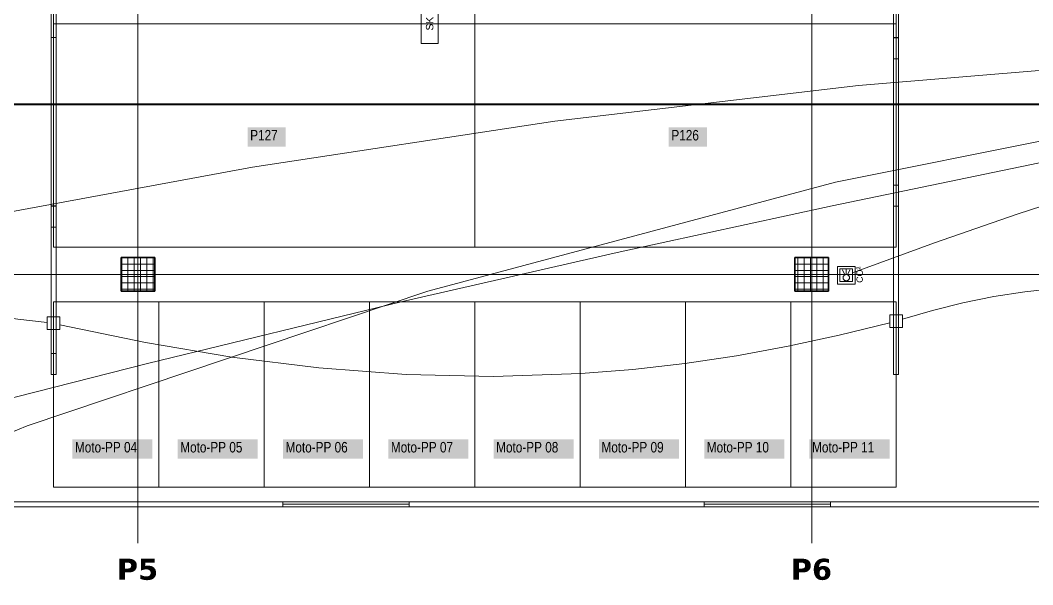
# Model space of a CAD drawing. Extents: x -1132 to 613, y -179 to 712.
# Drawn here: x -540.2 to -299.8, y 86.5 to 220.5 of the extents above; entities that cross this region are included whole.
import ezdxf
from ezdxf.lldxf.tags import DXFTag

# ---------------------------------------------------------------- set-up
doc = ezdxf.new("R2010")
doc.units = 0
doc.layers.get('0').update_dxf_attribs({"lineweight": 13})
for name, color, linetype, lineweight, true_color in [('A-____-MATC-OTLN', 7, 'Strichpunkt - Mittel', 40, 0x0080ff), ('EL01_WAN_CO-Anlage', 7, 'Continuous', 13, 0x993300), ('EL01_WAN_Leitung_HLKS', 5, 'Continuous', 13, 0x0000ff), ('EL01_WAN_Leitung_Kraft', 1, 'Continuous', 13, 0xff0000), ('EL01_WAN_Leitung_Licht', 7, 'Continuous', 13, 0x0080ff), ('EL01_WAN_Leuchten', 7, 'Continuous', 13, 0x0080ff), ('EL01_WAN_Licht', 7, 'Continuous', 13, 0x0080ff), ('EL01_WAN_Schlaufkasten', 1, 'Continuous', 13, 0xff0000), ('S-GRID-____-IDEN', 7, 'Continuous', 9, 0x5555aa)]:
    doc.layers.add(name, color=color, linetype=linetype, lineweight=lineweight, true_color=true_color)
for name, color, linetype, lineweight in [('C-PRKG-____-IDEN', 7, 'Continuous', 5), ('C-PRKG-____-OTLN', 7, 'Continuous', 9), ('S-COLS-____-MCUT', 7, 'Continuous', 35), ('S-COLS-____-OTLN', 7, 'Continuous', 9), ('S-GRID-____-OTLN', 7, 'Continuous', 5)]:
    doc.layers.add(name, color=color, linetype=linetype, lineweight=lineweight)
doc.styles.get("Standard").update_dxf_attribs({"font": 'arial.ttf'})
tags = doc.linetypes.add('_Rasterlinie_', pattern=[0.375, 0.2, -0.05, 0.075, -0.05]).pattern_tags.tags
tags[10:11] = [DXFTag(74, 4), DXFTag(75, 0), DXFTag(340, '0'), DXFTag(46, 1.0), DXFTag(50, 0.0), DXFTag(44, 0.0), DXFTag(45, 0.0)]
tags[8:9] = [DXFTag(74, 4), DXFTag(75, 0), DXFTag(340, '0'), DXFTag(46, 1.0), DXFTag(50, 0.0), DXFTag(44, 0.0), DXFTag(45, 0.0)]
tags[6:7] = [DXFTag(74, 4), DXFTag(75, 0), DXFTag(340, '0'), DXFTag(46, 1.0), DXFTag(50, 0.0), DXFTag(44, 0.0), DXFTag(45, 0.0)]
tags[4:5] = [DXFTag(74, 4), DXFTag(75, 0), DXFTag(340, '0'), DXFTag(46, 1.0), DXFTag(50, 0.0), DXFTag(44, 0.0), DXFTag(45, 0.0)]
tags = doc.linetypes.add('Strichpunkt - Mittel', pattern=[0.35, 0.15, -0.1, 0, -0.1]).pattern_tags.tags
tags[10:11] = [DXFTag(74, 4), DXFTag(75, 0), DXFTag(340, '0'), DXFTag(46, 1.0), DXFTag(50, 0.0), DXFTag(44, 0.0), DXFTag(45, 0.0)]
tags[8:9] = [DXFTag(74, 4), DXFTag(75, 0), DXFTag(340, '0'), DXFTag(46, 1.0), DXFTag(50, 0.0), DXFTag(44, 0.0), DXFTag(45, 0.0)]
tags[6:7] = [DXFTag(74, 4), DXFTag(75, 0), DXFTag(340, '0'), DXFTag(46, 1.0), DXFTag(50, 0.0), DXFTag(44, 0.0), DXFTag(45, 0.0)]
tags[4:5] = [DXFTag(74, 4), DXFTag(75, 0), DXFTag(340, '0'), DXFTag(46, 1.0), DXFTag(50, 0.0), DXFTag(44, 0.0), DXFTag(45, 0.0)]

# ---------------------------------------------------------------- blocks, each defined once
blk = doc.blocks.new('Referenz-A0UJ359BXE', base_point=(-1140.16, -173.77))
at = {"layer": 'A-____-MATC-OTLN', "color": 0, "linetype": 'Strichpunkt - Mittel', "ltscale": 0.4}
blk.add_line((-1115.11, 200.56), (174.71, 200.56), dxfattribs=at)
at = {"layer": 'C-PRKG-____-IDEN', "color": 7, "linetype": 'Continuous', "ltscale": 0.13, "true_color": 0xffffff}
for points in [[(-486.24, 190.5), (-477.17, 190.5), (-486.24, 195.09)], [(-477.17, 190.5), (-486.24, 195.09), (-477.17, 195.09)], [(-386.24, 190.5), (-377.17, 190.5), (-386.24, 195.09)], [(-377.17, 190.5), (-386.24, 195.09), (-377.17, 195.09)], [(-527.84, 116.41), (-508.83, 116.41), (-527.84, 121)], [(-508.83, 116.41), (-527.84, 121), (-508.83, 121)], [(-502.84, 116.41), (-483.83, 116.41), (-502.84, 121)], [(-483.83, 116.41), (-502.84, 121), (-483.83, 121)], [(-477.84, 116.41), (-458.83, 116.41), (-477.84, 121)], [(-458.83, 116.41), (-477.84, 121), (-458.83, 121)], [(-452.84, 116.41), (-433.83, 116.41), (-452.84, 121)], [(-433.83, 116.41), (-452.84, 121), (-433.83, 121)], [(-427.84, 116.41), (-408.83, 116.41), (-427.84, 121)], [(-408.83, 116.41), (-427.84, 121), (-408.83, 121)], [(-402.84, 116.41), (-383.83, 116.41), (-402.84, 121)], [(-383.83, 116.41), (-402.84, 121), (-383.83, 121)], [(-377.84, 116.4), (-358.83, 116.4), (-377.84, 121)], [(-358.83, 116.4), (-377.84, 121), (-358.83, 121)], [(-352.84, 116.4), (-333.83, 116.4), (-352.84, 121)], [(-333.83, 116.4), (-352.84, 121), (-333.83, 121)]]:
    blk.add_solid(points, dxfattribs=at)
at = {"layer": 'C-PRKG-____-OTLN', "color": 0, "linetype": 'Continuous', "ltscale": 0.13}
for p, q in [((-532.29, 272.64), (-532.29, 219.65)), ((-532.29, 272.64), (-532.29, 219.65)), ((-532.29, 219.65), (-532.29, 272.64)), ((-432.29, 272.64), (-432.29, 219.65)), ((-432.29, 272.64), (-432.29, 219.65)), ((-432.29, 219.65), (-432.29, 272.64)), ((-432.29, 272.64), (-432.29, 219.65)), ((-432.29, 219.65), (-432.29, 272.64)), ((-432.29, 272.64), (-432.29, 219.65)), ((-332.29, 272.64), (-332.29, 219.65)), ((-332.29, 219.65), (-332.29, 272.64)), ((-332.29, 272.64), (-332.29, 219.65)), ((-532.29, 219.65), (-532.29, 166.66)), ((-432.29, 219.65), (-532.29, 219.65)), ((-432.29, 219.65), (-532.29, 219.65)), ((-532.29, 219.65), (-532.29, 166.66)), ((-532.29, 166.66), (-532.29, 219.65)), ((-532.29, 219.65), (-432.29, 219.65)), ((-532.29, 219.65), (-532.29, 219.65)), ((-432.29, 219.65), (-532.29, 219.65)), ((-532.29, 219.65), (-432.29, 219.65)), ((-432.29, 219.65), (-532.29, 219.65)), ((-532.29, 219.65), (-532.29, 219.65)), ((-432.29, 219.65), (-432.29, 166.66)), ((-332.29, 219.65), (-432.29, 219.65)), ((-332.29, 219.65), (-432.29, 219.65)), ((-432.29, 219.65), (-432.29, 166.66)), ((-432.29, 166.66), (-432.29, 219.65)), ((-432.29, 219.65), (-332.29, 219.65)), ((-432.29, 219.65), (-432.29, 219.65)), ((-332.29, 219.65), (-432.29, 219.65)), ((-432.29, 219.65), (-332.29, 219.65)), ((-332.29, 219.65), (-432.29, 219.65)), ((-432.29, 219.65), (-432.29, 219.65)), ((-432.29, 219.65), (-432.29, 166.66)), ((-432.29, 166.66), (-432.29, 219.65)), ((-432.29, 219.65), (-432.29, 166.66)), ((-432.29, 219.65), (-432.29, 219.65)), ((-432.29, 219.65), (-432.29, 219.65)), ((-332.29, 219.65), (-332.29, 166.66)), ((-332.29, 166.66), (-332.29, 219.65)), ((-332.29, 219.65), (-332.29, 166.66)), ((-332.29, 219.65), (-332.29, 219.65)), ((-332.29, 219.65), (-332.29, 219.65)), ((-432.29, 166.66), (-532.29, 166.66)), ((-532.29, 166.66), (-432.29, 166.66)), ((-432.29, 166.66), (-532.29, 166.66)), ((-532.29, 166.66), (-532.29, 166.66)), ((-332.29, 166.66), (-432.29, 166.66)), ((-432.29, 166.66), (-332.29, 166.66)), ((-332.29, 166.66), (-432.29, 166.66)), ((-432.29, 166.66), (-432.29, 166.66)), ((-432.29, 166.66), (-432.29, 166.66)), ((-332.29, 166.66), (-332.29, 166.66)), ((-532.29, 153.66), (-532.29, 109.67)), ((-507.29, 153.66), (-532.29, 153.66)), ((-507.29, 153.66), (-532.29, 153.66)), ((-532.29, 153.66), (-532.29, 109.67)), ((-532.29, 109.67), (-532.29, 153.66)), ((-532.29, 153.66), (-507.29, 153.66)), ((-532.29, 153.66), (-532.29, 153.66)), ((-507.29, 153.66), (-507.29, 109.67)), ((-482.29, 153.66), (-507.29, 153.66)), ((-482.29, 153.66), (-507.29, 153.66)), ((-507.29, 153.66), (-507.29, 109.67)), ((-507.29, 109.67), (-507.29, 153.66)), ((-507.29, 153.66), (-482.29, 153.66)), ((-507.29, 153.66), (-507.29, 153.66)), ((-507.29, 153.66), (-507.29, 109.67)), ((-507.29, 109.67), (-507.29, 153.66)), ((-507.29, 153.66), (-507.29, 109.67)), ((-507.29, 153.66), (-507.29, 153.66)), ((-482.29, 153.66), (-482.29, 109.67)), ((-457.29, 153.66), (-482.29, 153.66)), ((-457.29, 153.66), (-482.29, 153.66)), ((-482.29, 153.66), (-482.29, 109.67)), ((-482.29, 109.67), (-482.29, 153.66)), ((-482.29, 153.66), (-457.29, 153.66)), ((-482.29, 153.66), (-482.29, 153.66)), ((-482.29, 153.66), (-482.29, 109.67)), ((-482.29, 109.67), (-482.29, 153.66)), ((-482.29, 153.66), (-482.29, 109.67)), ((-482.29, 153.66), (-482.29, 153.66)), ((-457.29, 153.66), (-457.29, 109.67)), ((-432.29, 153.66), (-457.29, 153.66)), ((-432.29, 153.66), (-457.29, 153.66)), ((-457.29, 153.66), (-457.29, 109.67)), ((-457.29, 109.67), (-457.29, 153.66)), ((-457.29, 153.66), (-432.29, 153.66)), ((-457.29, 153.66), (-457.29, 153.66)), ((-457.29, 153.66), (-457.29, 109.67)), ((-457.29, 109.67), (-457.29, 153.66)), ((-457.29, 153.66), (-457.29, 109.67)), ((-457.29, 153.66), (-457.29, 153.66)), ((-432.29, 153.66), (-432.29, 109.67)), ((-407.29, 153.66), (-432.29, 153.66)), ((-407.29, 153.66), (-432.29, 153.66)), ((-432.29, 153.66), (-432.29, 109.67)), ((-432.29, 109.67), (-432.29, 153.66)), ((-432.29, 153.66), (-407.29, 153.66)), ((-432.29, 153.66), (-432.29, 153.66)), ((-432.29, 153.66), (-432.29, 109.67)), ((-432.29, 109.67), (-432.29, 153.66)), ((-432.29, 153.66), (-432.29, 109.67)), ((-432.29, 153.66), (-432.29, 153.66)), ((-407.29, 153.66), (-407.29, 109.67)), ((-382.29, 153.66), (-407.29, 153.66)), ((-382.29, 153.66), (-407.29, 153.66)), ((-407.29, 153.66), (-407.29, 109.67)), ((-407.29, 109.67), (-407.29, 153.66)), ((-407.29, 153.66), (-382.29, 153.66)), ((-407.29, 153.66), (-407.29, 153.66)), ((-407.29, 153.66), (-407.29, 109.67)), ((-407.29, 109.67), (-407.29, 153.66)), ((-407.29, 153.66), (-407.29, 109.67)), ((-407.29, 153.66), (-407.29, 153.66)), ((-382.29, 153.66), (-382.29, 109.67)), ((-357.29, 153.66), (-382.29, 153.66)), ((-357.29, 153.66), (-382.29, 153.66)), ((-382.29, 153.66), (-382.29, 109.67)), ((-382.29, 109.67), (-382.29, 153.66)), ((-382.29, 153.66), (-357.29, 153.66)), ((-382.29, 153.66), (-382.29, 153.66)), ((-382.29, 153.66), (-382.29, 109.67)), ((-382.29, 109.67), (-382.29, 153.66)), ((-382.29, 153.66), (-382.29, 109.67)), ((-382.29, 153.66), (-382.29, 153.66)), ((-357.29, 153.66), (-357.29, 109.67)), ((-332.29, 153.66), (-357.29, 153.66)), ((-332.29, 153.66), (-357.29, 153.66)), ((-357.29, 153.66), (-357.29, 109.67)), ((-357.29, 109.67), (-357.29, 153.66)), ((-357.29, 153.66), (-332.29, 153.66)), ((-357.29, 153.66), (-357.29, 153.66)), ((-357.29, 153.66), (-357.29, 109.67)), ((-357.29, 109.67), (-357.29, 153.66)), ((-357.29, 153.66), (-357.29, 109.67)), ((-357.29, 153.66), (-357.29, 153.66)), ((-332.29, 153.66), (-332.29, 109.67)), ((-332.29, 109.67), (-332.29, 153.66)), ((-332.29, 153.66), (-332.29, 109.67)), ((-332.29, 153.66), (-332.29, 153.66)), ((-507.29, 109.67), (-532.29, 109.67)), ((-532.29, 109.67), (-507.29, 109.67)), ((-507.29, 109.67), (-532.29, 109.67)), ((-532.29, 109.67), (-532.29, 109.67)), ((-482.29, 109.67), (-507.29, 109.67)), ((-507.29, 109.67), (-482.29, 109.67)), ((-482.29, 109.67), (-507.29, 109.67)), ((-507.29, 109.67), (-507.29, 109.67)), ((-507.29, 109.67), (-507.29, 109.67)), ((-457.29, 109.67), (-482.29, 109.67)), ((-482.29, 109.67), (-457.29, 109.67)), ((-457.29, 109.67), (-482.29, 109.67)), ((-482.29, 109.67), (-482.29, 109.67)), ((-482.29, 109.67), (-482.29, 109.67)), ((-432.29, 109.67), (-457.29, 109.67)), ((-457.29, 109.67), (-432.29, 109.67)), ((-432.29, 109.67), (-457.29, 109.67)), ((-457.29, 109.67), (-457.29, 109.67)), ((-457.29, 109.67), (-457.29, 109.67)), ((-407.29, 109.67), (-432.29, 109.67)), ((-432.29, 109.67), (-407.29, 109.67)), ((-407.29, 109.67), (-432.29, 109.67)), ((-432.29, 109.67), (-432.29, 109.67)), ((-432.29, 109.67), (-432.29, 109.67)), ((-382.29, 109.67), (-407.29, 109.67)), ((-407.29, 109.67), (-382.29, 109.67)), ((-382.29, 109.67), (-407.29, 109.67)), ((-407.29, 109.67), (-407.29, 109.67)), ((-407.29, 109.67), (-407.29, 109.67)), ((-357.29, 109.67), (-382.29, 109.67)), ((-382.29, 109.67), (-357.29, 109.67)), ((-357.29, 109.67), (-382.29, 109.67)), ((-382.29, 109.67), (-382.29, 109.67)), ((-382.29, 109.67), (-382.29, 109.67)), ((-332.29, 109.67), (-357.29, 109.67)), ((-357.29, 109.67), (-332.29, 109.67)), ((-332.29, 109.67), (-357.29, 109.67)), ((-357.29, 109.67), (-357.29, 109.67)), ((-357.29, 109.67), (-357.29, 109.67)), ((-332.29, 109.67), (-332.29, 109.67))]:
    blk.add_line(p, q, dxfattribs=at)
at = {"layer": 'S-COLS-____-MCUT', "color": 0, "linetype": 'Continuous', "ltscale": 0.35}
for p, q in [((-508.29, 164.16), (-516.29, 164.16)), ((-516.29, 164.16), (-516.29, 156.16)), ((-508.29, 156.16), (-508.29, 164.16)), ((-348.29, 164.16), (-356.29, 164.16)), ((-356.29, 164.16), (-356.29, 156.16)), ((-348.29, 156.16), (-348.29, 164.16)), ((-516.29, 156.16), (-508.29, 156.16)), ((-356.29, 156.16), (-348.29, 156.16))]:
    blk.add_line(p, q, dxfattribs=at)
at = {"layer": 'S-COLS-____-OTLN', "color": 0, "linetype": 'Continuous', "ltscale": 0.13}
for p, q in [((-516.29, 164.13), (-508.29, 164.13)), ((-516.13, 156.16), (-516.13, 164.16)), ((-514.63, 156.16), (-514.63, 164.16)), ((-513.13, 156.16), (-513.13, 164.16)), ((-511.63, 156.16), (-511.63, 164.16)), ((-510.13, 156.16), (-510.13, 164.16)), ((-508.63, 156.16), (-508.63, 164.16)), ((-356.29, 164.13), (-348.29, 164.13)), ((-355.63, 156.16), (-355.63, 164.16)), ((-354.13, 156.16), (-354.13, 164.16)), ((-352.63, 156.16), (-352.63, 164.16)), ((-351.13, 156.16), (-351.13, 164.16)), ((-349.63, 156.16), (-349.63, 164.16)), ((-516.29, 162.63), (-508.29, 162.63)), ((-516.29, 161.13), (-508.29, 161.13)), ((-356.29, 162.63), (-348.29, 162.63)), ((-356.29, 161.13), (-348.29, 161.13)), ((-516.29, 159.63), (-508.29, 159.63)), ((-356.29, 159.63), (-348.29, 159.63)), ((-516.29, 158.13), (-508.29, 158.13)), ((-516.29, 156.63), (-508.29, 156.63)), ((-356.29, 158.13), (-348.29, 158.13)), ((-356.29, 156.63), (-348.29, 156.63))]:
    blk.add_line(p, q, dxfattribs=at)
at = {"layer": 'S-GRID-____-OTLN', "color": 0, "linetype": '_Rasterlinie_', "ltscale": 0.13}
for p, q in [((-512.29, 96.36), (-512.29, 357.16)), ((-352.29, 96.36), (-352.29, 357.16)), ((-1093.73, 160.16), (174.71, 160.16))]:
    blk.add_line(p, q, dxfattribs=at)
at = {"layer": 'C-PRKG-____-IDEN', "color": 0, "linetype": 'Continuous', "ltscale": 0.13, "char_height": 2.5, "attachment_point": 1}
for s, insert in [('{\\W0.8;\\fArial;P127}', (-485.62, 194.47)), ('{\\W0.8;\\fArial;P126}', (-385.62, 194.47)), ('{\\W0.8;\\fArial;Moto-PP 04}', (-527.22, 120.38)), ('{\\W0.8;\\fArial;Moto-PP 05}', (-502.22, 120.38)), ('{\\W0.8;\\fArial;Moto-PP 06}', (-477.22, 120.38)), ('{\\W0.8;\\fArial;Moto-PP 07}', (-452.22, 120.38)), ('{\\W0.8;\\fArial;Moto-PP 08}', (-427.22, 120.38)), ('{\\W0.8;\\fArial;Moto-PP 09}', (-402.22, 120.38)), ('{\\W0.8;\\fArial;Moto-PP 10}', (-377.22, 120.38)), ('{\\W0.8;\\fArial;Moto-PP 11}', (-352.22, 120.38))]:
    blk.add_mtext(s, dxfattribs=dict(at, insert=insert))
at = {"layer": 'S-GRID-____-IDEN', "color": 0, "linetype": 'Continuous', "lineweight": 5, "ltscale": 0.13, "char_height": 5, "attachment_point": 1}
for s, insert in [('{\\fVerdana|b1|i0;P5}', (-517.28, 92.65)), ('{\\fVerdana|b1|i0;P6}', (-357.28, 92.65))]:
    blk.add_mtext(s, dxfattribs=dict(at, insert=insert))
blk = doc.blocks.new('Schlaufkasten Decke (multi)-A0UJ35CJXE', base_point=(-445.02, 215.01))
at = {"color": 0, "linetype": 'ByBlock', "lineweight": -2, "ltscale": 0.13}
for p, q in [((-445.02, 224.29), (-441.02, 224.29)), ((-445.02, 215.01), (-445.02, 224.29)), ((-441.02, 224.29), (-441.02, 215.01)), ((-441.02, 215.01), (-445.02, 215.01))]:
    blk.add_line(p, q, dxfattribs=at)
at = {"color": 0, "linetype": 'ByBlock', "lineweight": -2, "ltscale": 0.13, "insert": (-443.9, 218.07), "char_height": 1.76, "attachment_point": 1, "rotation": 90}
blk.add_mtext('{\\fArial;SK}', dxfattribs=at)
blk = doc.blocks.new('Leitung-A0UJ35D9XE', base_point=(-530.78, 135.92))
at = {"color": 0, "linetype": 'ByBlock', "lineweight": -2, "ltscale": 0.13}
for p, q in [((-510.49, 143.96), (-530.78, 148.23)), ((-333.78, 148.68), (-345.81, 145.71)), ((-345.81, 145.71), (-357.94, 143.09)), ((-489.99, 140.51), (-510.49, 143.96)), ((-357.94, 143.09), (-370.14, 140.86)), ((-469.35, 137.96), (-489.99, 140.51)), ((-370.14, 140.86), (-382.41, 139.02)), ((-448.61, 136.4), (-469.35, 137.96)), ((-394.74, 137.59), (-407.11, 136.6)), ((-382.41, 139.02), (-394.74, 137.59)), ((-427.85, 135.92), (-448.61, 136.4)), ((-407.11, 136.6), (-427.85, 135.92))]:
    blk.add_line(p, q, dxfattribs=at)
blk = doc.blocks.new('LED-Langfeldleuchte 37W-A0UJ35E7XE', base_point=(-377.86, 104.98))
at = {"color": 0, "lineweight": -2}
for p, q in [((-377.86, 104.98), (-377.86, 106.18)), ((-347.86, 104.98), (-347.86, 106.18)), ((-377.86, 105.58), (-347.86, 105.58))]:
    blk.add_line(p, q, dxfattribs=at)
blk = doc.blocks.new('Leitung-A0UJ35EXXE', base_point=(-630.78, 148.75))
at = {"color": 0, "linetype": 'ByBlock', "lineweight": -2, "ltscale": 0.13}
for p, q in [((-621.88, 174.09), (-630.78, 178.54)), ((-612.84, 169.91), (-621.88, 174.09)), ((-603.65, 166.03), (-612.84, 169.91)), ((-594.34, 162.48), (-603.65, 166.03)), ((-584.91, 159.27), (-594.34, 162.48)), ((-575.36, 156.45), (-584.91, 159.27)), ((-568.52, 154.68), (-575.36, 156.45)), ((-561.64, 153.12), (-568.52, 154.68)), ((-554.72, 151.74), (-561.64, 153.12)), ((-547.77, 150.56), (-554.72, 151.74)), ((-540.79, 149.56), (-547.77, 150.56)), ((-533.78, 148.75), (-540.79, 149.56))]:
    blk.add_line(p, q, dxfattribs=at)
blk = doc.blocks.new('Kabelkanal-A0UJ35F3XE', base_point=(-532.88, 216.39))
at = {"color": 0, "linetype": 'ByBlock', "lineweight": -2, "ltscale": 0.13}
for p, q in [((-532.88, 256.41), (-532.88, 256.38)), ((-532.88, 256.41), (-531.68, 256.41)), ((-532.88, 216.42), (-532.88, 256.41)), ((-532.88, 256.38), (-531.68, 256.38)), ((-532.88, 216.39), (-532.88, 256.38)), ((-531.68, 256.41), (-531.68, 256.38)), ((-531.68, 256.41), (-531.68, 216.42)), ((-531.68, 256.38), (-531.68, 216.39)), ((-532.88, 216.42), (-532.88, 216.39)), ((-531.68, 216.42), (-532.88, 216.42)), ((-531.68, 216.39), (-532.88, 216.39)), ((-531.68, 216.42), (-531.68, 216.39))]:
    blk.add_line(p, q, dxfattribs=at)
blk = doc.blocks.new('Kabelkanal-A0UJ35GVXE', base_point=(-932.88, 104.98))
at = {"color": 0, "linetype": 'ByBlock', "lineweight": -2, "ltscale": 0.13}
for p, q in [((-932.88, 106.18), (-232.88, 106.18)), ((-232.88, 104.98), (-932.88, 104.98))]:
    blk.add_line(p, q, dxfattribs=at)
blk = doc.blocks.new('Deckendose UP-A0UJ35HFXE', base_point=(-345.61, 158.48))
at = {"color": 0, "lineweight": -2}
for p, q in [((-345.61, 158.48), (-345.61, 161.48)), ((-345.61, 161.48), (-342.61, 161.48)), ((-342.61, 161.48), (-342.61, 158.48)), ((-342.61, 158.48), (-345.61, 158.48))]:
    blk.add_line(p, q, dxfattribs=at)
blk = doc.blocks.new('LED-Langfeldleuchte 37W-A0UJ35INXE', base_point=(-532.88, 141.4))
at = {"color": 0, "linetype": 'ByBlock', "lineweight": -2, "ltscale": 0.13}
for p, q in [((-532.88, 171.4), (-532.88, 171.4)), ((-532.88, 141.41), (-532.88, 171.4)), ((-532.88, 171.4), (-531.68, 171.4)), ((-532.88, 141.4), (-532.88, 171.4)), ((-532.88, 171.4), (-531.68, 171.4)), ((-531.68, 171.4), (-531.68, 171.4)), ((-531.68, 171.4), (-531.68, 141.41)), ((-531.68, 171.4), (-531.68, 141.4)), ((-532.88, 141.41), (-532.88, 141.4)), ((-531.68, 141.41), (-532.88, 141.41)), ((-531.68, 141.4), (-532.88, 141.4)), ((-531.68, 141.41), (-531.68, 141.4))]:
    blk.add_line(p, q, dxfattribs=at)
blk = doc.blocks.new('Leitung-A0UJ35IRXE', base_point=(-627.28, 156.86))
at = {"color": 0, "linetype": 'ByBlock', "lineweight": -2, "ltscale": 0.13}
for p, q in [((-341.17, 205.02), (-268.83, 211.09)), ((-413.29, 196.53), (-341.17, 205.02)), ((-485.1, 185.65), (-413.29, 196.53)), ((-556.47, 172.41), (-485.1, 185.65))]:
    blk.add_line(p, q, dxfattribs=at)
blk = doc.blocks.new('Leitung-A0UJ35M1XE', base_point=(-809.48, -4.88))
at = {"color": 0, "linetype": 'ByBlock', "lineweight": -2, "ltscale": 0.13}
for p, q in [((-346.7, 182.08), (-248.75, 201.63)), ((-443.47, 156.16), (-346.7, 182.08)), ((-538.59, 124.18), (-443.47, 156.16)), ((-631.62, 86.47), (-538.59, 124.18))]:
    blk.add_line(p, q, dxfattribs=at)
blk = doc.blocks.new('Deckendose UP-A0UJ35M5XE', base_point=(-333.78, 147.56))
at = {"color": 0, "lineweight": -2}
for p, q in [((-333.78, 147.56), (-333.78, 150.56)), ((-333.78, 150.56), (-330.78, 150.56)), ((-330.78, 150.56), (-330.78, 147.56)), ((-330.78, 147.56), (-333.78, 147.56))]:
    blk.add_line(p, q, dxfattribs=at)
blk = doc.blocks.new('Kabelkanal-A0UJ35M7XE', base_point=(-532.88, 136.4))
at = {"color": 0, "linetype": 'ByBlock', "lineweight": -2, "ltscale": 0.13}
for p, q in [((-532.88, 176.42), (-532.88, 176.4)), ((-532.88, 176.42), (-531.68, 176.42)), ((-532.88, 136.43), (-532.88, 176.42)), ((-532.88, 176.4), (-531.68, 176.4)), ((-532.88, 136.4), (-532.88, 176.4)), ((-531.68, 176.42), (-531.68, 176.4)), ((-531.68, 176.42), (-531.68, 136.43)), ((-531.68, 176.4), (-531.68, 136.4)), ((-532.88, 136.43), (-532.88, 136.4)), ((-531.68, 136.43), (-532.88, 136.43)), ((-531.68, 136.4), (-532.88, 136.4)), ((-531.68, 136.43), (-531.68, 136.4))]:
    blk.add_line(p, q, dxfattribs=at)
blk = doc.blocks.new('Deckendose UP-A0UJ35MVXE', base_point=(-533.78, 147.08))
at = {"color": 0, "lineweight": -2}
for p, q in [((-533.78, 147.08), (-533.78, 150.08)), ((-533.78, 150.08), (-530.78, 150.08)), ((-530.78, 150.08), (-530.78, 147.08)), ((-530.78, 147.08), (-533.78, 147.08))]:
    blk.add_line(p, q, dxfattribs=at)
blk = doc.blocks.new('Kabelkanal-A0UJ35NJXE', base_point=(-532.88, 176.4))
at = {"color": 0, "linetype": 'ByBlock', "lineweight": -2, "ltscale": 0.13}
for p, q in [((-532.88, 216.42), (-532.88, 216.39)), ((-532.88, 216.42), (-531.68, 216.42)), ((-532.88, 176.42), (-532.88, 216.42)), ((-532.88, 216.39), (-531.68, 216.39)), ((-532.88, 176.4), (-532.88, 216.39)), ((-531.68, 216.42), (-531.68, 216.39)), ((-531.68, 216.42), (-531.68, 176.42)), ((-531.68, 216.39), (-531.68, 176.4)), ((-532.88, 176.42), (-532.88, 176.4)), ((-531.68, 176.42), (-532.88, 176.42)), ((-531.68, 176.4), (-532.88, 176.4)), ((-531.68, 176.42), (-531.68, 176.4))]:
    blk.add_line(p, q, dxfattribs=at)
blk = doc.blocks.new('LED-Langfeldleuchte 37W-A0UJ35O3XE', base_point=(-477.86, 104.98))
at = {"color": 0, "lineweight": -2}
for p, q in [((-477.86, 104.98), (-477.86, 106.18)), ((-447.86, 104.98), (-447.86, 106.18)), ((-477.86, 105.58), (-447.86, 105.58))]:
    blk.add_line(p, q, dxfattribs=at)
blk = doc.blocks.new('Kabelkanal-A0UJ35OHXE', base_point=(-332.88, 216.36))
at = {"color": 0, "linetype": 'ByBlock', "lineweight": -2, "ltscale": 0.13}
for p, q in [((-332.88, 256.38), (-332.88, 256.36)), ((-332.88, 256.38), (-331.68, 256.38)), ((-332.88, 216.39), (-332.88, 256.38)), ((-332.88, 256.36), (-331.68, 256.36)), ((-332.88, 216.36), (-332.88, 256.36)), ((-331.68, 256.38), (-331.68, 256.36)), ((-331.68, 256.38), (-331.68, 216.39)), ((-331.68, 256.36), (-331.68, 216.36)), ((-332.88, 216.39), (-332.88, 216.36)), ((-331.68, 216.39), (-332.88, 216.39)), ((-331.68, 216.36), (-332.88, 216.36)), ((-331.68, 216.39), (-331.68, 216.36))]:
    blk.add_line(p, q, dxfattribs=at)
blk = doc.blocks.new('Kabelkanal-A0UJ35P3XE', base_point=(-332.88, 176.37))
at = {"color": 0, "linetype": 'ByBlock', "lineweight": -2, "ltscale": 0.13}
for p, q in [((-332.88, 216.39), (-332.88, 216.36)), ((-332.88, 216.39), (-331.68, 216.39)), ((-332.88, 176.4), (-332.88, 216.39)), ((-332.88, 216.36), (-331.68, 216.36)), ((-332.88, 176.37), (-332.88, 216.36)), ((-331.68, 216.39), (-331.68, 216.36)), ((-331.68, 216.39), (-331.68, 176.4)), ((-331.68, 216.36), (-331.68, 176.37)), ((-332.88, 176.4), (-332.88, 176.37)), ((-331.68, 176.4), (-332.88, 176.4)), ((-331.68, 176.37), (-332.88, 176.37)), ((-331.68, 176.4), (-331.68, 176.37))]:
    blk.add_line(p, q, dxfattribs=at)
blk = doc.blocks.new('Kabelkanal-A0UJ35PLXE', base_point=(-332.88, 136.38))
at = {"color": 0, "linetype": 'ByBlock', "lineweight": -2, "ltscale": 0.13}
for p, q in [((-332.88, 176.4), (-332.88, 176.37)), ((-332.88, 176.4), (-331.68, 176.4)), ((-332.88, 136.4), (-332.88, 176.4)), ((-332.88, 176.37), (-331.68, 176.37)), ((-332.88, 136.38), (-332.88, 176.37)), ((-331.68, 176.4), (-331.68, 176.37)), ((-331.68, 176.4), (-331.68, 136.4)), ((-331.68, 176.37), (-331.68, 136.38)), ((-332.88, 136.4), (-332.88, 136.38)), ((-331.68, 136.4), (-332.88, 136.4)), ((-331.68, 136.38), (-332.88, 136.38)), ((-331.68, 136.4), (-331.68, 136.38))]:
    blk.add_line(p, q, dxfattribs=at)
blk = doc.blocks.new('LED-Langfeldleuchte 37W-A0UJ35PTXE', base_point=(-332.88, 181.37))
at = {"color": 0, "linetype": 'ByBlock', "lineweight": -2, "ltscale": 0.13}
for p, q in [((-332.88, 211.37), (-332.88, 211.36)), ((-332.88, 181.37), (-332.88, 211.37)), ((-332.88, 211.37), (-331.68, 211.37)), ((-332.88, 181.37), (-332.88, 211.36)), ((-332.88, 211.36), (-331.68, 211.36)), ((-331.68, 211.37), (-331.68, 211.36)), ((-331.68, 211.37), (-331.68, 181.37)), ((-331.68, 211.36), (-331.68, 181.37)), ((-332.88, 181.37), (-332.88, 181.37)), ((-331.68, 181.37), (-332.88, 181.37)), ((-331.68, 181.37), (-332.88, 181.37)), ((-331.68, 181.37), (-331.68, 181.37))]:
    blk.add_line(p, q, dxfattribs=at)
blk = doc.blocks.new('Gasmelder-A0UJ35PXXE', base_point=(-346.21, 157.88))
at = {"color": 0, "linetype": 'ByBlock', "lineweight": -2, "ltscale": 0.13}
for p, q in [((-346.21, 157.88), (-346.21, 162.08)), ((-346.21, 162.08), (-342.01, 162.08)), ((-344.43, 160.07), (-344.98, 161.25)), ((-344.11, 160.14), (-344.11, 161.44)), ((-343.78, 160.07), (-343.24, 161.25)), ((-342.01, 162.08), (-342.01, 157.88)), ((-344.86, 159.48), (-344.87, 159.38)), ((-344.87, 159.38), (-344.86, 159.28)), ((-344.84, 159.58), (-344.86, 159.48)), ((-344.86, 159.28), (-344.84, 159.19)), ((-344.81, 159.67), (-344.84, 159.58)), ((-344.84, 159.19), (-344.81, 159.09)), ((-344.76, 159.76), (-344.81, 159.67)), ((-344.81, 159.09), (-344.76, 159)), ((-344.71, 159.85), (-344.76, 159.76)), ((-344.76, 159), (-344.71, 158.92)), ((-344.64, 159.92), (-344.71, 159.85)), ((-344.71, 158.92), (-344.64, 158.85)), ((-344.57, 159.99), (-344.64, 159.92)), ((-344.64, 158.85), (-344.57, 158.78)), ((-344.49, 160.04), (-344.57, 159.99)), ((-344.57, 158.78), (-344.49, 158.72)), ((-344.4, 160.09), (-344.49, 160.04)), ((-344.49, 158.72), (-344.4, 158.68)), ((-344.3, 160.12), (-344.4, 160.09)), ((-344.4, 158.68), (-344.3, 158.65)), ((-344.21, 160.14), (-344.3, 160.12)), ((-344.3, 158.65), (-344.21, 158.63)), ((-344.11, 160.14), (-344.21, 160.14)), ((-344.01, 160.14), (-344.11, 160.14)), ((-343.91, 160.12), (-344.01, 160.14)), ((-344.01, 158.63), (-343.91, 158.65)), ((-343.81, 160.09), (-343.91, 160.12)), ((-343.91, 158.65), (-343.81, 158.68)), ((-343.73, 160.04), (-343.81, 160.09)), ((-343.81, 158.68), (-343.73, 158.72)), ((-343.64, 159.99), (-343.73, 160.04)), ((-343.73, 158.72), (-343.64, 158.78)), ((-343.57, 159.92), (-343.64, 159.99)), ((-343.64, 158.78), (-343.57, 158.85)), ((-343.5, 159.85), (-343.57, 159.92)), ((-343.57, 158.85), (-343.5, 158.92)), ((-343.45, 159.76), (-343.5, 159.85)), ((-343.5, 158.92), (-343.45, 159)), ((-343.4, 159.67), (-343.45, 159.76)), ((-343.45, 159), (-343.4, 159.09)), ((-343.37, 159.58), (-343.4, 159.67)), ((-343.4, 159.09), (-343.37, 159.19)), ((-343.35, 159.48), (-343.37, 159.58)), ((-343.37, 159.19), (-343.35, 159.28)), ((-343.34, 159.38), (-343.35, 159.48)), ((-343.35, 159.28), (-343.34, 159.38)), ((-342.01, 157.88), (-346.21, 157.88)), ((-344.21, 158.63), (-344.11, 158.62)), ((-344.11, 158.62), (-344.01, 158.63))]:
    blk.add_line(p, q, dxfattribs=at)
blk = doc.blocks.new('Bemerkung 1-A0UJ35PZXE', base_point=(-341.68, 158.17))
at = {"color": 0, "lineweight": -2, "insert": (-341.68, 158.17), "char_height": 1.5, "attachment_point": 1, "rotation": 90}
blk.add_mtext('{\\fArial;CO²}', dxfattribs=at)
blk = doc.blocks.new('Leitung-A0UJ35Q1XE', base_point=(-810.01, 55.23))
at = {"color": 0, "linetype": 'ByBlock', "lineweight": -2, "ltscale": 0.13}
for p, q in [((-296.33, 187.03), (-347.49, 176.48)), ((-347.49, 176.48), (-398.52, 165.37)), ((-398.52, 165.37), (-449.43, 153.7)), ((-449.43, 153.7), (-509.99, 139.04)), ((-509.99, 139.04), (-570.36, 123.62))]:
    blk.add_line(p, q, dxfattribs=at)
blk = doc.blocks.new('Leitung-A0UJ35QPXE', base_point=(-330.78, 149.51))
at = {"color": 0, "linetype": 'ByBlock', "lineweight": -2, "ltscale": 0.13}
for p, q in [((-294.34, 156.88), (-301.75, 156.06)), ((-286.9, 157.33), (-294.34, 156.88)), ((-277.92, 157.33), (-286.9, 157.33)), ((-268.93, 156.79), (-277.92, 157.33)), ((-260, 155.71), (-268.93, 156.79)), ((-309.11, 154.89), (-316.42, 153.4)), ((-301.75, 156.06), (-309.11, 154.89)), ((-251.13, 154.12), (-260, 155.71)), ((-242.39, 152.04), (-251.13, 154.12)), ((-323.64, 151.6), (-330.78, 149.52)), ((-316.42, 153.4), (-323.64, 151.6)), ((-233.78, 149.51), (-242.39, 152.04))]:
    blk.add_line(p, q, dxfattribs=at)
blk = doc.blocks.new('Leitung-A0UJ35RRXE', base_point=(-342.61, 160.53))
at = {"color": 0, "linetype": 'ByBlock', "lineweight": -2, "ltscale": 0.13}
for p, q in [((-155.97, 212.93), (-142.27, 215.49)), ((-169.64, 210.23), (-155.97, 212.93)), ((-183.28, 207.38), (-169.64, 210.23)), ((-196.89, 204.38), (-183.28, 207.38)), ((-210.46, 201.21), (-196.89, 204.38)), ((-224, 197.87), (-210.46, 201.21)), ((-244.04, 192.58), (-224, 197.87)), ((-263.99, 186.91), (-244.04, 192.58)), ((-283.83, 180.86), (-263.99, 186.91)), ((-303.55, 174.44), (-283.83, 180.86)), ((-323.14, 167.66), (-303.55, 174.44)), ((-342.61, 160.53), (-323.14, 167.66))]:
    blk.add_line(p, q, dxfattribs=at)

msp = doc.modelspace()

# ---------------------------------------------------------------- block references
at = {"color": 9, "lineweight": 25, "ltscale": 0.25, "true_color": 0xc0c0c0}
msp.add_blockref('Referenz-A0UJ359BXE', (-1140.16, -173.77), dxfattribs=at)
at = {"layer": 'EL01_WAN_CO-Anlage', "ltscale": 0.13}
for name, p in [('Gasmelder-A0UJ35PXXE', (-346.21, 157.88)), ('Bemerkung 1-A0UJ35PZXE', (-341.68, 158.17))]:
    msp.add_blockref(name, p, dxfattribs=at)
at = {"layer": 'EL01_WAN_Leitung_HLKS', "ltscale": 0.13}
for name, p in [('Leitung-A0UJ35Q1XE', (-810.01, 55.23)), ('Leitung-A0UJ35M1XE', (-809.48, -4.88)), ('Leitung-A0UJ35RRXE', (-342.61, 160.53))]:
    msp.add_blockref(name, p, dxfattribs=at)
at = {"layer": 'EL01_WAN_Leitung_Kraft', "ltscale": 0.13}
msp.add_blockref('Leitung-A0UJ35IRXE', (-627.28, 156.86), dxfattribs=at)
at = {"layer": 'EL01_WAN_Leitung_Licht', "ltscale": 0.13}
for name, p in [('Leitung-A0UJ35EXXE', (-630.78, 148.75)), ('Leitung-A0UJ35QPXE', (-330.78, 149.51)), ('Leitung-A0UJ35D9XE', (-530.78, 135.92))]:
    msp.add_blockref(name, p, dxfattribs=at)
at = {"layer": 'EL01_WAN_Leuchten', "ltscale": 0.13}
for name, p in [('Kabelkanal-A0UJ35F3XE', (-532.88, 216.39)), ('Kabelkanal-A0UJ35OHXE', (-332.88, 216.36)), ('Kabelkanal-A0UJ35NJXE', (-532.88, 176.4)), ('Kabelkanal-A0UJ35P3XE', (-332.88, 176.37)), ('LED-Langfeldleuchte 37W-A0UJ35PTXE', (-332.88, 181.37)), ('Kabelkanal-A0UJ35M7XE', (-532.88, 136.4)), ('Kabelkanal-A0UJ35PLXE', (-332.88, 136.38)), ('LED-Langfeldleuchte 37W-A0UJ35INXE', (-532.88, 141.4)), ('Kabelkanal-A0UJ35GVXE', (-932.88, 104.98)), ('LED-Langfeldleuchte 37W-A0UJ35O3XE', (-477.86, 104.98)), ('LED-Langfeldleuchte 37W-A0UJ35E7XE', (-377.86, 104.98))]:
    msp.add_blockref(name, p, dxfattribs=at)
at = {"layer": 'EL01_WAN_Licht', "linetype": 'Continuous', "ltscale": 0.13}
for name, p in [('Deckendose UP-A0UJ35HFXE', (-345.61, 158.48)), ('Deckendose UP-A0UJ35MVXE', (-533.78, 147.08)), ('Deckendose UP-A0UJ35M5XE', (-333.78, 147.56))]:
    msp.add_blockref(name, p, dxfattribs=at)
at = {"layer": 'EL01_WAN_Schlaufkasten', "ltscale": 0.13}
msp.add_blockref('Schlaufkasten Decke (multi)-A0UJ35CJXE', (-445.02, 215.01), dxfattribs=at)

doc.saveas('drawing.dxf')
